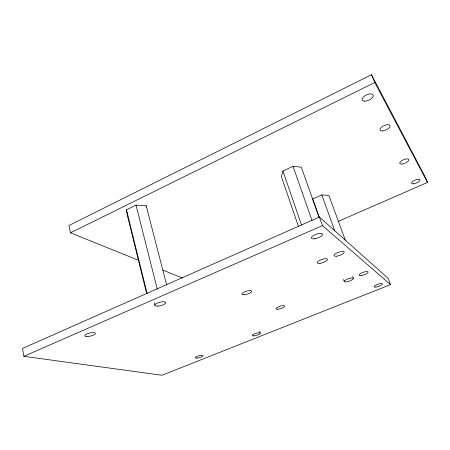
<?xml version="1.0" encoding="UTF-8"?>
<svg xmlns="http://www.w3.org/2000/svg" width="450" height="450" viewBox="0 0 450 450"><rect width="100%" height="100%" fill="white"/><g stroke="black" fill="none" stroke-linecap="round" stroke-linejoin="round"><path stroke-width="0.67" d="M319.157 217.373L301.309 167.209L293.006 166.303L282.938 171.062L281.391 176.58L298.389 226.266M338.113 221.456L427.5 182.441L424.98 176.529L371.509 74.734L68.94 225.495L70.492 232.819L138.774 260.387M70.492 232.819L374.788 82.541L371.509 74.734M146.655 293.653L127.243 214.898L126.472 209.824L136.018 205.132L146.154 205.661L166.635 284.856M345.482 240.677L328.933 195.458L321.784 194.901L312.677 199.024L319.016 216.838M319.393 217.052L22.5 348.435L23.867 356.316L161.966 375.266L390.544 284.608L388.136 278.314L319.393 217.052L322.436 225.607L390.544 284.608M23.867 356.316L322.436 225.607M162.833 270.101L182.34 277.976M374.788 82.541L427.5 182.441M352.682 276.497L353.391 278.449A4.832 1.311 -19.1 0 1 346.579 281.846A4.832 1.311 -19.1 0 1 346.455 279.489A4.832 1.311 -19.1 0 1 353.391 278.449M321.784 194.901L334.822 230.946M343.53 279.472L344.228 281.43M293.006 166.303L312.041 220.523M282.938 171.062L301.556 225.157M259.701 331.132L260.28 333.051M136.018 205.132L157.297 289.271M154.192 302.597L154.856 305.246M126.472 209.824L147.172 293.743M146.154 205.661L146.273 206.938M413.409 183.842A4.562 1.603 -22.8 0 0 420.053 180.157A4.562 1.603 -22.8 0 0 413.983 180.664A4.562 1.603 -22.8 0 0 413.409 183.842M364.798 101.194A6.086 2.886 -24.9 0 0 373.337 95.625A6.086 2.886 -24.9 0 0 364.922 95.771A6.086 2.886 -24.9 0 0 364.798 101.194M401.957 164.042A4.928 1.879 -23.3 0 0 408.892 159.846A4.928 1.879 -23.3 0 0 402.069 160.504A4.928 1.879 -23.3 0 0 401.957 164.042M382.292 130.939A5.541 2.379 -24.1 0 0 390.173 126.084A5.541 2.379 -24.1 0 0 382.613 126.388A5.541 2.379 -24.1 0 0 382.292 130.939M277.588 309.24A4.601 1.232 -17.5 0 0 284.687 306.366A4.601 1.232 -17.5 0 0 278.719 306.703A4.601 1.232 -17.5 0 0 277.588 309.24M376.009 287.055A4.489 1.125 -19.5 0 0 382.472 283.944A4.489 1.125 -19.5 0 0 376.194 284.934A4.489 1.125 -19.5 0 0 376.009 287.055M197.038 358.082A4.078 0.956 -15.6 0 0 203.051 355.697A4.078 0.956 -15.6 0 0 197.274 356.31A4.078 0.956 -15.6 0 0 197.038 358.082M86.782 336.499A5.439 1.586 -12.8 0 0 95.366 333.703A5.439 1.586 -12.8 0 0 88.183 333.433A5.439 1.586 -12.8 0 0 86.782 336.499M314.421 238.809A5.968 2.042 -19.3 0 0 322.627 234.259A5.968 2.042 -19.3 0 0 313.841 235.277A5.968 2.042 -19.3 0 0 314.421 238.809M243.911 294.784A5.152 1.547 -16.8 0 0 251.741 291.504A5.152 1.547 -16.8 0 0 244.789 291.769A5.152 1.547 -16.8 0 0 243.911 294.784M361.474 275.484A4.843 1.322 -19.5 0 0 368.179 272.014A4.843 1.322 -19.5 0 0 361.131 273.189A4.843 1.322 -19.5 0 0 361.474 275.484M336.611 256.191A5.439 1.682 -19.4 0 0 344.211 252.18A5.439 1.682 -19.4 0 0 336.353 253.204A5.439 1.682 -19.4 0 0 336.611 256.191M320.051 263.306A5.423 1.671 -19 0 0 327.544 259.346A5.423 1.671 -19 0 0 319.584 260.409A5.423 1.671 -19 0 0 320.051 263.306M253.884 335.863A4.202 1.018 -16.8 0 0 260.297 333.321A4.202 1.018 -16.8 0 0 254.683 333.81A4.202 1.018 -16.8 0 0 253.884 335.863M157.646 306.129A5.591 1.761 -14.5 0 0 165.718 302.653A5.591 1.761 -14.5 0 0 157.494 303.03A5.591 1.761 -14.5 0 0 157.646 306.129"/></g></svg>
